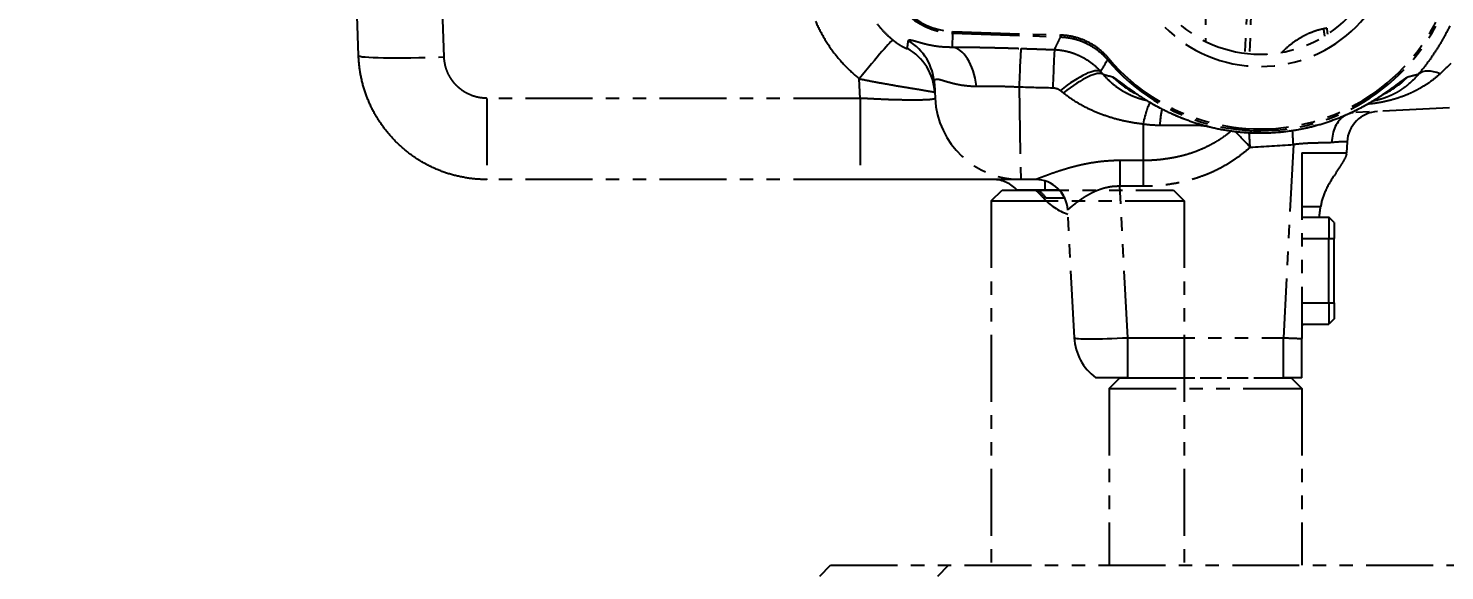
# Model space of a CAD drawing. Header units: inches. Extents: x 0 to 77285, y -118 to 40065.
# Drawn here: x 70102.1 to 70234.3, y 25421.7 to 25472.3 of the extents above; entities that cross this region are included whole.
import ezdxf

# ---------------------------------------------------------------- set-up
doc = ezdxf.new("R2010")
doc.units = ezdxf.units.IN
doc.header["$LTSCALE"] = 5
doc.header["$MEASUREMENT"] = 0
doc.linetypes.add('PHANTOM', pattern=[2.5, 1.25, -0.25, 0.25, -0.25, 0.25, -0.25])
doc.layers.add('66', color=6, linetype='PHANTOM')
doc.styles.add('SCI', font='')
doc.styles.get('SCI').set_extended_font_data('Gulim')
doc.dimstyles.new('SCH', dxfattribs={"dimtxt": 2.5, "dimasz": 2, "dimexe": 1.25, "dimexo": 0.625, "dimtad": 1, "dimdec": 8, "dimtxsty": 'SCI', "dimcen": 2.5, "dimclrd": 4, "dimclre": 4, "dimclrt": 7, "dimadec": 8, "dimazin": 2, "dimtfac": 1, "dimtdec": 8, "dimtmove": 0, "dimatfit": 3, "dimfxl": 1, "dimarcsym": 0})

# ---------------------------------------------------------------- blocks, each defined once
blk = doc.blocks.new('A$Cb1cd6385')
for p, q in [((-35, 231.5), (-35, 290.5)), ((-52.5, 274.5), (-51.5, 275.5)), ((-51.5, 275.5), (-35, 275.5)), ((-51.5, 257.5), (-51.5, 275.5)), ((-52.5, 258.5), (-52.5, 274.5)), ((-70, 263.5), (-69, 264.5)), ((-69, 264.5), (-35, 264.5)), ((-69, 246.5), (-69, 264.5)), ((-70, 247.5), (-70, 263.5)), ((-51.5, 257.5), (-52.5, 258.5)), ((-51.5, 257.5), (-35, 257.5)), ((-69, 246.5), (-70, 247.5)), ((-69, 246.5), (-35, 246.5)), ((-34, 241.5), (-35, 242.5)), ((-34, 230.5), (-35, 231.5))]:
    blk.add_line(p, q)
blk = doc.blocks.new('A$C4c8e5734')
for p, q in [((-119.07, -70.3), (-120.12, -40.37)), ((-40, -61.18), (-40, -68.98)), ((-35.88, -61.18), (-36.34, -70.09)), ((-35.59, -61.18), (-35.9, -70.13)), ((-111.08, -70.44), (-111.23, -66.09)), ((-63.63, -68.22), (-63.67, -69.51)), ((-63.63, -68.22), (-63.62, -68.05)), ((-63.63, -68.22), (-53.53, -68.57)), ((-63.62, -68.05), (-53.53, -68.4)), ((-53.53, -68.57), (-53.53, -68.4)), ((-31.09, -68.63), (-31.09, -68.63)), ((-49.16, -70.7), (-49.03, -70.59)), ((-72.23, -74.3), (-72.33, -72.47)), ((-65.32, -72.94), (-65.24, -74.3)), ((-57.41, -73.23), (-57.26, -81.88)), ((-72.23, -74.3), (-107.08, -74.3)), ((-107.08, -74.3), (-107.08, -81.88)), ((-72.23, -74.3), (-72.23, -81.88)), ((-4.74, -74.53), (-26.23, -75.65)), ((-45.84, -76.68), (-45.84, -80.11)), ((-31.8, -78.62), (-32.74, -96.64)), ((-26.79, -78.37), (-26.85, -79.38)), ((-48, -80.11), (-48, -82.51)), ((-45.84, -80.11), (-48, -80.11)), ((-45.84, -80.11), (-45.84, -82.51)), ((-31, -79.38), (-31, -96.71)), ((-31, -79.38), (-26.85, -79.38)), ((-26.85, -79.51), (-26.85, -79.38)), ((-72.23, -81.88), (-107.08, -81.88)), ((-68.6, -81.88), (-70.41, -81.88)), ((-66.86, -81.88), (-67.54, -81.88)), ((-63.68, -81.88), (-65.22, -81.88)), ((-62.26, -81.88), (-63.68, -81.88)), ((-60.99, -81.88), (-62.26, -81.88)), ((-57.67, -81.88), (-58.22, -81.88)), ((-57.26, -81.88), (-57.27, -81.88)), ((-55.86, -81.88), (-57.26, -81.88)), ((-55, -82.88), (-57.57, -82.88)), ((-55, -82.01), (-55, -82.88)), ((-53.63, -82.88), (-55, -82.88)), ((-47.26, -96.64), (-48, -82.51)), ((-45.84, -82.51), (-48, -82.51)), ((-54.88, -83.6), (-53.15, -83.6)), ((-51.41, -83.6), (-51.41, -83.6)), ((-31, -84.38), (-29.25, -84.38)), ((-52.25, -96.64), (-52.87, -84.72)), ((-31, -85.38), (-28.5, -85.38)), ((-28.5, -85.38), (-28.5, -87.38)), ((-28, -85.88), (-28.5, -85.38)), ((-28, -85.88), (-28, -87.38)), ((-31, -87.38), (-28.5, -87.38)), ((-28.5, -87.38), (-28, -87.38)), ((-28.5, -93.38), (-28.5, -87.38)), ((-28, -93.38), (-28, -87.38)), ((-31, -93.38), (-28.5, -93.38)), ((-28.5, -93.38), (-28.5, -95.38)), ((-28.5, -93.38), (-28, -93.38)), ((-28, -93.38), (-28, -94.88)), ((-28, -94.88), (-28.5, -95.38)), ((-31, -95.38), (-28.5, -95.38)), ((-47.26, -96.64), (-32.74, -96.64)), ((-47.26, -100.38), (-47.26, -96.64)), ((-32.74, -100.38), (-32.74, -96.64)), ((-31, -100.38), (-31, -96.71)), ((-47.26, -100.38), (-50.26, -100.38)), ((-47.26, -100.38), (-32.74, -100.38)), ((-31, -100.38), (-32.74, -100.38))]:
    blk.add_line(p, q)
for centre, radius, start, end in [((-63.4, -61.68), 6.54, 92, 268), ((-63.4, -61.68), 6.38, 92, 268), ((-34.9, -58.68), 18.65, 220.128, 0), ((-34.9, -58.68), 18.48, 220.128, 0), ((-34.9, -58.68), 12.65, 180, 0), ((-34.9, -58.68), 11.5, 180, 0), ((-57.26, -73.88), 8, 183, 270), ((-23.8, -78.53), 3, 93, 177), ((-59.81, -84.88), 3, 41.8103, 90), ((-55.87, -84.88), 3, 3, 90), ((-51.34, -80.33), 5, 220.4168, 252.4174), ((-47.26, -96.38), 5, 183, 233.1301)]:
    blk.add_arc(centre, radius, start, end)
for centre, major_axis, ratio, start_param, end_param in [((-28.29, -71.36), (-4.72, -1.01), 0.748947, 4.635955, 4.70188), ((-29, -67.72), (0.43, -2.97), 0.004961, 4.746941, 4.975216), ((-28.55, -67.66), (-0.32, 2.98), 0.049361, 1.600572, 1.786576), ((-72.33, -72.74), (3.15, 3.88), 0.032976, 0.052388, 1.530123), ((-70.27, -74.01), (4.99, 0.26), 0.998091, 0, 1.011219), ((-70.31, -73.2), (4.99, 0.26), 0.998011, 0, 0.979414), ((-63.85, -74.5), (0.02, 5), 0.513768, 4.986398, 6.222145), ((-57.41, -74.63), (0.18, 5), 0.010329, 0.052363, 1.287372), ((-54.27, -74.74), (0.18, 5), 0.010596, 0.052363, 1.280562), ((-111.08, -70.02), (-8, -0.28), 0.052304, 0, 1.56897), ((-49.81, -85.63), (10.41, 24.42), 0.232838, 1.0156, 1.07071), ((-53.56, -75.09), (3.8, 3.25), 0.23758, 0.053905, 1.369944), ((-53.27, -75.42), (3.74, 3.32), 0.249956, 0.054077, 1.352608), ((-42.84, -61.43), (6.61, -15.27), 0.690994, 5.129346, 5.151608), ((-42.99, -66.68), (0, -8), 0.997296, 5.490629, 5.814841), ((-26.81, -66.68), (0, -8), 0.997296, 0.468344, 0.792556), ((-17.88, -74.04), (-2.29, 1.93), 0.53878, 5.227076, 6.221021), ((-45.84, -79.51), (0.8, 4.94), 0.109171, 0.238033, 0.977021), ((-43.79, -79.68), (0, 5), 0.121496, 0.505997, 0.956394), ((-44.56, -71.42), (-7.49, 0.4), 0.71597, 1.437176, 1.645777), ((-26.08, -78.65), (0.16, -3), 0.713109, 3.538866, 4.601009), ((-26.08, -78.65), (-0.16, 3), 0.713109, 0, 0.134536), ((-35.84, -79.02), (2.03, -2.21), 0.035462, 1.60932, 2.35809), ((-35.84, -79.02), (0.18, -2.99), 0.003165, 1.623061, 2.096956), ((-31.8, -78.78), (0.18, -2.99), 0.003217, 1.623057, 2.08121), ((-280.28, 3950.33), (-4042.12, -0.01), 0.998629, 1.631305, 1.632305), ((-55.86, -84.88), (0, 3), 0.999425, 4.766491, 6.283185), ((-58.48, -86.88), (0, -5), 0.952815, 2.284961, 2.498073), ((-58.96, -86.81), (3.81, 3.24), 0.999408, 6.283185, 6.283235), ((-28, -5.84), (-5.01, -95.54), 0.052264, 0.589885, 0.60852), ((-47.86, -84.88), (-5.01, 0.16), 0.03114, 6.251876, 6.285794), ((-28, -5.84), (-5.01, -95.54), 0.052264, 0.348619, 0.35903), ((-47.26, -96.38), (-4.99, -0.26), 0.052264, 0, 1.568057), ((-32.74, -96.38), (4.99, -0.26), 0.052264, 4.715128, 5.072104)]:
    blk.add_ellipse(centre, major_axis=major_axis, ratio=ratio, start_param=start_param, end_param=end_param)
for points in [[(-76.41, -67.11), (-76.18, -67.63), (-75.92, -68.14), (-75.64, -68.63)], [(-54.1, -69.75), (-54.01, -69.56), (-53.82, -69.17), (-53.63, -68.77), (-53.53, -68.57)], [(-53.53, -68.57), (-53.29, -68.58), (-53.05, -68.6), (-52.82, -68.64)], [(-31.16, -68.67), (-31.39, -68.81), (-31.63, -68.96), (-31.86, -69.13)], [(-29, -67.82), (-29.24, -67.87), (-29.48, -67.93), (-29.72, -68.01)], [(-69.19, -68.85), (-69.13, -68.9), (-69.07, -68.95), (-69.01, -68.99)], [(-69.01, -68.99), (-68.95, -69.04), (-68.9, -69.08), (-68.84, -69.12)], [(-68.84, -69.12), (-68.78, -69.16), (-68.73, -69.2), (-68.68, -69.23)], [(-68.68, -69.23), (-68.62, -69.27), (-68.57, -69.3), (-68.52, -69.33)], [(-68.52, -69.33), (-68.47, -69.36), (-68.42, -69.39), (-68.38, -69.42)], [(-68.38, -69.42), (-68.33, -69.44), (-68.29, -69.47), (-68.25, -69.49)], [(-68.03, -69.6), (-68, -69.61), (-67.98, -69.62), (-67.95, -69.63)], [(-67.95, -69.63), (-67.93, -69.64), (-67.91, -69.64), (-67.89, -69.65)], [(-67.89, -69.65), (-67.87, -69.65), (-67.86, -69.65), (-67.85, -69.65)], [(-67.85, -69.65), (-67.84, -69.65), (-67.84, -69.65), (-67.84, -69.64)], [(-67.78, -69.16), (-67.76, -69.08), (-67.75, -69), (-67.74, -68.92)], [(-67.74, -68.92), (-67.74, -68.91), (-67.74, -68.9), (-67.73, -68.89)], [(-67.73, -68.89), (-67.73, -68.89), (-67.73, -68.88), (-67.72, -68.87)], [(-67.72, -68.87), (-67.71, -68.87), (-67.7, -68.86), (-67.7, -68.86)], [(-67.7, -68.86), (-67.69, -68.85), (-67.67, -68.85), (-67.66, -68.85)], [(-67.66, -68.85), (-67.65, -68.85), (-67.63, -68.84), (-67.61, -68.84)], [(-67.61, -68.84), (-67.6, -68.84), (-67.58, -68.85), (-67.55, -68.85)], [(-67.55, -68.85), (-67.52, -68.85), (-67.49, -68.86), (-67.46, -68.86)], [(-67.46, -68.86), (-67.42, -68.87), (-67.38, -68.88), (-67.33, -68.89)], [(-66.18, -69.21), (-66.1, -69.23), (-66.02, -69.25), (-65.93, -69.27)], [(-65.93, -69.27), (-65.85, -69.29), (-65.76, -69.31), (-65.67, -69.32)], [(-65.67, -69.32), (-65.58, -69.34), (-65.49, -69.36), (-65.39, -69.38)], [(-64.67, -69.47), (-64.53, -69.48), (-64.38, -69.5), (-64.21, -69.5)], [(-64.21, -69.5), (-64.05, -69.51), (-63.87, -69.51), (-63.67, -69.51)], [(-63.67, -69.51), (-63.4, -69.51), (-62.86, -69.51), (-62.05, -69.52), (-61.2, -69.54), (-60.34, -69.55), (-59.43, -69.58), (-58.42, -69.6), (-57.64, -69.63), (-57.23, -69.64)], [(-57.23, -69.64), (-56.88, -69.66), (-56.54, -69.67), (-56.19, -69.68)], [(-56.19, -69.68), (-55.84, -69.69), (-55.49, -69.71), (-55.14, -69.72)], [(-55.14, -69.72), (-54.8, -69.73), (-54.45, -69.74), (-54.1, -69.75)], [(-54.1, -69.75), (-53.83, -69.76), (-53.56, -69.79), (-53.29, -69.84)], [(-53.29, -69.84), (-53.03, -69.88), (-52.77, -69.95), (-52.51, -70.03)], [(-50.85, -69.31), (-50.64, -69.42), (-50.44, -69.55), (-50.24, -69.69)], [(-32.57, -69.72), (-32.67, -69.81), (-32.77, -69.9), (-32.86, -70)], [(-31.86, -69.13), (-32.1, -69.31), (-32.34, -69.5), (-32.57, -69.72)], [(-118.91, -71.88), (-119, -71.36), (-119.05, -70.83), (-119.07, -70.3)], [(-111.02, -70.96), (-111.05, -70.79), (-111.07, -70.61), (-111.08, -70.44)], [(-110.9, -71.47), (-110.95, -71.31), (-110.99, -71.14), (-111.02, -70.96)], [(-73.58, -71.33), (-73.19, -71.74), (-72.77, -72.12), (-72.33, -72.47)], [(-51.05, -70.72), (-50.82, -70.87), (-50.6, -71.03), (-50.39, -71.21)], [(-50.39, -71.21), (-50.19, -71.39), (-49.99, -71.59), (-49.81, -71.79)], [(-17.11, -71.04), (-17.43, -71.37), (-17.76, -71.69), (-18.11, -72.01)], [(-118.55, -73.41), (-118.7, -72.91), (-118.82, -72.4), (-118.91, -71.88)], [(-110.72, -71.95), (-110.79, -71.8), (-110.85, -71.64), (-110.9, -71.47)], [(-110.48, -72.4), (-110.57, -72.26), (-110.65, -72.11), (-110.72, -71.95)], [(-110.19, -72.81), (-110.29, -72.68), (-110.39, -72.54), (-110.48, -72.4)], [(-72.33, -72.47), (-72.01, -72.54), (-71.69, -72.6), (-71.38, -72.66)], [(-65.31, -72.7), (-65.3, -72.69), (-65.3, -72.67), (-65.3, -72.66)], [(-65.31, -72.74), (-65.31, -72.72), (-65.31, -72.71), (-65.31, -72.7)], [(-65.3, -72.66), (-65.29, -72.63), (-65.28, -72.61), (-65.27, -72.6)], [(-65.27, -72.6), (-65.26, -72.58), (-65.25, -72.56), (-65.23, -72.55)], [(-65.23, -72.55), (-65.23, -72.54), (-65.22, -72.54), (-65.21, -72.54)], [(-65.21, -72.54), (-65.2, -72.53), (-65.19, -72.52), (-65.18, -72.52)], [(-65.18, -72.52), (-65.16, -72.51), (-65.13, -72.5), (-65.1, -72.5)], [(-65.1, -72.5), (-65.06, -72.5), (-65.02, -72.5), (-64.98, -72.51)], [(-64.98, -72.51), (-64.93, -72.51), (-64.89, -72.52), (-64.83, -72.54)], [(-64.83, -72.54), (-64.78, -72.55), (-64.73, -72.56), (-64.67, -72.58)], [(-64.67, -72.58), (-64.62, -72.59), (-64.56, -72.61), (-64.5, -72.63)], [(-64.5, -72.63), (-64.44, -72.65), (-64.37, -72.67), (-64.31, -72.69)], [(-64.31, -72.69), (-64.24, -72.71), (-64.17, -72.73), (-64.1, -72.75)], [(-49.58, -72.06), (-49.44, -72.09), (-49.15, -72.17), (-48.84, -72.25), (-48.68, -72.29)], [(-49.58, -72.06), (-49.37, -72.3), (-49.14, -72.53), (-48.9, -72.74)], [(-48.68, -72.29), (-48.64, -72.3), (-48.59, -72.33), (-48.52, -72.37)], [(-48.52, -72.37), (-48.45, -72.42), (-48.36, -72.48), (-48.25, -72.56)], [(-48.25, -72.56), (-48.14, -72.64), (-48.01, -72.74), (-47.86, -72.85)], [(-21.93, -72.84), (-21.79, -72.73), (-21.66, -72.64), (-21.55, -72.56)], [(-21.55, -72.56), (-21.44, -72.48), (-21.35, -72.42), (-21.28, -72.37)], [(-21.28, -72.37), (-21.21, -72.33), (-21.16, -72.3), (-21.12, -72.29)], [(-20.11, -72.03), (-20.3, -72.26), (-20.49, -72.46), (-20.67, -72.64)], [(-18.9, -72.67), (-19.16, -72.86), (-19.41, -73.03), (-19.66, -73.18)], [(-18.11, -72.01), (-18.37, -72.26), (-18.64, -72.47), (-18.9, -72.67)], [(-109.84, -73.19), (-109.97, -73.07), (-110.08, -72.95), (-110.19, -72.81)], [(-108.57, -74.01), (-108.73, -73.94), (-108.88, -73.87), (-109.03, -73.79)], [(-108.09, -74.17), (-108.26, -74.12), (-108.42, -74.07), (-108.57, -74.01)], [(-66.78, -73.46), (-66.59, -73.49), (-66.42, -73.52), (-66.27, -73.55)], [(-65.54, -73.67), (-65.46, -73.69), (-65.39, -73.71), (-65.34, -73.72)], [(-65.34, -73.72), (-65.3, -73.73), (-65.27, -73.74), (-65.27, -73.75)], [(-65.32, -72.83), (-65.32, -72.8), (-65.32, -72.76), (-65.31, -72.74)], [(-65.32, -72.88), (-65.32, -72.86), (-65.32, -72.85), (-65.32, -72.83)], [(-65.32, -72.94), (-65.32, -72.92), (-65.32, -72.9), (-65.32, -72.88)], [(-64.1, -72.75), (-64.03, -72.77), (-63.95, -72.79), (-63.87, -72.81)], [(-63.87, -72.81), (-63.82, -72.83), (-63.76, -72.84), (-63.71, -72.86)], [(-63.71, -72.86), (-63.68, -72.86), (-63.65, -72.87), (-63.63, -72.88)], [(-63.63, -72.88), (-63.54, -72.9), (-63.46, -72.92), (-63.37, -72.94)], [(-63.37, -72.94), (-63.28, -72.96), (-63.18, -72.98), (-63.08, -73)], [(-63.08, -73), (-62.98, -73.02), (-62.88, -73.04), (-62.76, -73.06)], [(-62.76, -73.06), (-62.64, -73.07), (-62.51, -73.09), (-62.37, -73.11)], [(-62.37, -73.11), (-62.23, -73.12), (-62.08, -73.14), (-61.91, -73.15)], [(-61.91, -73.15), (-61.75, -73.15), (-61.57, -73.16), (-61.37, -73.16)], [(-58.75, -73.18), (-58.55, -73.19), (-58.35, -73.2), (-58.12, -73.2)], [(-58.12, -73.2), (-57.9, -73.21), (-57.66, -73.22), (-57.41, -73.23)], [(-57.41, -73.23), (-56.36, -73.26), (-55.32, -73.29), (-54.27, -73.31)], [(-54.27, -73.31), (-54.23, -73.31), (-54.18, -73.32), (-54.14, -73.32)], [(-54.14, -73.32), (-54.1, -73.33), (-54.05, -73.34), (-54.01, -73.35)], [(-54.01, -73.35), (-53.97, -73.36), (-53.93, -73.37), (-53.88, -73.38)], [(-53.66, -73.49), (-53.62, -73.51), (-53.59, -73.53), (-53.56, -73.56)], [(-48.9, -72.74), (-48.67, -72.95), (-48.42, -73.15), (-48.17, -73.32)], [(-48.17, -73.32), (-47.92, -73.49), (-47.67, -73.65), (-47.41, -73.78)], [(-47.86, -72.85), (-47.7, -72.97), (-47.53, -73.1), (-47.33, -73.25)], [(-22.25, -73.81), (-22.42, -73.9), (-22.59, -73.98), (-22.75, -74.05)], [(-22.44, -73.22), (-22.25, -73.08), (-22.08, -72.96), (-21.93, -72.84)], [(-21.74, -73.5), (-21.92, -73.62), (-22.09, -73.72), (-22.25, -73.81)], [(-20.4, -73.6), (-20.64, -73.72), (-20.88, -73.83), (-21.11, -73.93)], [(-19.66, -73.18), (-19.91, -73.34), (-20.16, -73.47), (-20.4, -73.6)], [(-107.6, -74.26), (-107.76, -74.24), (-107.93, -74.21), (-108.09, -74.17)], [(-107.08, -74.3), (-107.25, -74.3), (-107.43, -74.28), (-107.6, -74.26)], [(-71.38, -74.34), (-71.66, -74.33), (-71.95, -74.31), (-72.23, -74.3)], [(-68.95, -74.44), (-69.2, -74.44), (-69.46, -74.43), (-69.72, -74.42)], [(-68.23, -74.46), (-68.46, -74.45), (-68.7, -74.45), (-68.95, -74.44)], [(-66.47, -74.46), (-66.62, -74.46), (-66.8, -74.47), (-66.98, -74.47)], [(-66.03, -74.44), (-66.16, -74.45), (-66.31, -74.45), (-66.47, -74.46)], [(-65.29, -74.34), (-65.33, -74.36), (-65.38, -74.37), (-65.44, -74.38)], [(-65.24, -74.3), (-65.24, -74.31), (-65.26, -74.33), (-65.29, -74.34)], [(-45.76, -74.32), (-45.44, -74.52), (-45.09, -74.74), (-44.71, -74.95)], [(-44.71, -74.95), (-44.33, -75.16), (-43.92, -75.37), (-43.48, -75.58)], [(-24.81, -74.84), (-24.83, -74.84), (-24.85, -74.85), (-24.87, -74.85)], [(-24.1, -74.5), (-24.19, -74.52), (-24.28, -74.53), (-24.36, -74.55)], [(-23.67, -74.39), (-23.82, -74.43), (-23.96, -74.47), (-24.1, -74.5)], [(-49.7, -75.77), (-49.28, -75.93), (-48.84, -76.07), (-48.41, -76.19)], [(-48.41, -76.19), (-47.97, -76.31), (-47.53, -76.41), (-47.1, -76.49)], [(-47.1, -76.49), (-46.67, -76.57), (-46.25, -76.63), (-45.84, -76.68)], [(-43.48, -75.58), (-43.05, -75.79), (-42.58, -75.99), (-42.1, -76.18)], [(-42.1, -76.18), (-41.61, -76.37), (-41.1, -76.54), (-40.58, -76.7)], [(-27.36, -76.04), (-26.9, -75.85), (-26.45, -75.65), (-26.04, -75.45)], [(-26.23, -75.65), (-26.3, -75.66), (-26.38, -75.66), (-26.45, -75.66)], [(-44.29, -76.79), (-44.24, -76.79), (-44.19, -76.79), (-44.15, -76.79)], [(-44.15, -76.79), (-43.77, -76.79), (-43.39, -76.79), (-43.02, -76.79)], [(-43.02, -76.79), (-42.84, -76.79), (-42.66, -76.79), (-42.48, -76.79)], [(-42.48, -76.79), (-42.25, -76.79), (-42.03, -76.79), (-41.8, -76.79)], [(-41.8, -76.79), (-41.49, -76.79), (-41.19, -76.79), (-40.89, -76.79)], [(-40.89, -76.79), (-40.8, -76.79), (-40.71, -76.79), (-40.62, -76.79)], [(-40.62, -76.79), (-40.45, -76.82), (-40.28, -76.84), (-40.11, -76.86)], [(-40.62, -76.79), (-40.54, -76.8), (-40.47, -76.81), (-40.39, -76.81)], [(-40.39, -76.81), (-40.33, -76.82), (-40.26, -76.82), (-40.19, -76.82)], [(-40.11, -76.86), (-40.07, -76.87), (-40.04, -76.87), (-40, -76.88)], [(-38, -77.67), (-38.19, -77.81), (-38.37, -77.94), (-38.56, -78.07)], [(-37.62, -77.36), (-37.75, -77.47), (-37.88, -77.57), (-38, -77.67)], [(-35.84, -78.87), (-36.07, -79.08), (-36.54, -79.47), (-37.19, -79.96), (-37.94, -80.44), (-38.76, -80.9), (-39.61, -81.3), (-40.45, -81.62), (-41.29, -81.89), (-42.23, -82.13), (-43.34, -82.34), (-44.59, -82.48), (-45.42, -82.51), (-45.84, -82.51)], [(-39.18, -78.45), (-39.4, -78.58), (-39.62, -78.7), (-39.86, -78.81)], [(-38.56, -78.07), (-38.76, -78.2), (-38.96, -78.33), (-39.18, -78.45)], [(-31.13, -78.55), (-31.36, -78.57), (-31.58, -78.59), (-31.8, -78.62)], [(-30.48, -78.5), (-30.69, -78.51), (-30.91, -78.53), (-31.13, -78.55)], [(-28.22, -78.43), (-28.37, -78.44), (-28.53, -78.45), (-28.71, -78.45)], [(-26.83, -78.36), (-26.86, -78.35), (-26.9, -78.35), (-26.95, -78.35)], [(-26.79, -78.37), (-26.79, -78.36), (-26.81, -78.36), (-26.83, -78.36)], [(-112.93, -80.35), (-113.37, -80.11), (-113.8, -79.83), (-114.21, -79.53)], [(-111.56, -81.01), (-112.03, -80.82), (-112.49, -80.6), (-112.93, -80.35)], [(-50.31, -80.28), (-50.49, -80.31), (-50.66, -80.33), (-50.84, -80.36)], [(-49.77, -80.21), (-49.95, -80.23), (-50.13, -80.25), (-50.31, -80.28)], [(-49.21, -80.16), (-49.4, -80.17), (-49.58, -80.19), (-49.77, -80.21)], [(-48.62, -80.12), (-48.82, -80.13), (-49.01, -80.14), (-49.21, -80.16)], [(-48, -80.11), (-48.21, -80.11), (-48.42, -80.11), (-48.62, -80.12)], [(-44.77, -80.07), (-45.13, -80.1), (-45.48, -80.11), (-45.84, -80.11)], [(-41.98, -79.61), (-42.23, -79.68), (-42.49, -79.74), (-42.78, -79.8)], [(-41.26, -79.39), (-41.49, -79.47), (-41.73, -79.54), (-41.98, -79.61)], [(-70.41, -81.88), (-71.01, -81.88), (-71.62, -81.88), (-72.23, -81.88)], [(-67.54, -81.88), (-67.89, -81.88), (-68.25, -81.88), (-68.6, -81.88)], [(-65.22, -81.88), (-65.75, -81.88), (-66.3, -81.88), (-66.86, -81.88)], [(-57.27, -81.88), (-57.31, -81.88), (-57.45, -81.88), (-57.67, -81.88)], [(-55.78, -81.85), (-55.83, -81.87), (-55.85, -81.88), (-55.86, -81.88)], [(-55.6, -81.79), (-55.68, -81.82), (-55.74, -81.84), (-55.78, -81.85)], [(-55.31, -81.68), (-55.42, -81.72), (-55.52, -81.76), (-55.6, -81.79)], [(-54.91, -81.53), (-55.06, -81.58), (-55.19, -81.63), (-55.31, -81.68)], [(-54.41, -81.34), (-54.59, -81.41), (-54.76, -81.47), (-54.91, -81.53)], [(-53.87, -81.16), (-54.05, -81.22), (-54.23, -81.28), (-54.41, -81.34)], [(-53.32, -80.98), (-53.5, -81.04), (-53.69, -81.09), (-53.87, -81.16)], [(-52.79, -80.82), (-52.96, -80.87), (-53.14, -80.92), (-53.32, -80.98)], [(-52.3, -80.69), (-52.46, -80.73), (-52.62, -80.77), (-52.79, -80.82)], [(-55.15, -83.57), (-55.37, -83.32), (-55.61, -83.08), (-55.87, -82.88)], [(-50.68, -83.17), (-50.77, -83.22), (-50.88, -83.28), (-50.98, -83.34)], [(-49.77, -82.78), (-49.88, -82.82), (-49.98, -82.86), (-50.08, -82.9)], [(-49.44, -82.68), (-49.55, -82.71), (-49.66, -82.75), (-49.77, -82.78)], [(-48.39, -82.52), (-48.51, -82.52), (-48.63, -82.53), (-48.75, -82.55)], [(-48, -82.51), (-48.13, -82.51), (-48.26, -82.51), (-48.39, -82.52)], [(-55.13, -83.58), (-55.14, -83.57), (-55.15, -83.57), (-55.15, -83.57)], [(-55.09, -83.59), (-55.11, -83.58), (-55.12, -83.58), (-55.13, -83.58)], [(-54.88, -83.6), (-54.91, -83.6), (-54.94, -83.6), (-54.97, -83.6)], [(-52.53, -84.42), (-52.6, -84.48), (-52.66, -84.53), (-52.71, -84.57)], [(-52.28, -84.23), (-52.38, -84.3), (-52.46, -84.37), (-52.53, -84.42)], [(-51.98, -83.99), (-52.09, -84.07), (-52.19, -84.15), (-52.28, -84.23)], [(-51.64, -83.75), (-51.76, -83.83), (-51.87, -83.91), (-51.98, -83.99)], [(-51.31, -83.53), (-51.42, -83.6), (-51.53, -83.68), (-51.64, -83.75)], [(-50.98, -83.34), (-51.09, -83.4), (-51.2, -83.46), (-51.31, -83.53)]]:
    blk.add_open_spline(points, degree=3)
for points, knots in [([(-70.66, -67.36), (-70.44, -67.63), (-70.21, -67.9), (-69.97, -68.15), (-69.72, -68.4), (-69.46, -68.63), (-69.19, -68.85)], [0.8571429, 0.8571429, 0.8571429, 0.8571429, 0.9285714, 0.9285714, 0.9285714, 1, 1, 1, 1]), ([(-75.64, -68.63), (-75.35, -69.12), (-75.03, -69.59), (-74.69, -70.04), (-74.35, -70.49), (-73.97, -70.93), (-73.58, -71.33)], [0.7857143, 0.7857143, 0.7857143, 0.7857143, 0.8571429, 0.8571429, 0.8571429, 0.9285714, 0.9285714, 0.9285714, 0.9285714]), ([(-49.03, -70.59), (-49.31, -70.26), (-49.62, -69.96), (-50.3, -69.43), (-50.66, -69.21), (-51.43, -68.83), (-51.84, -68.68), (-52.67, -68.48), (-53.1, -68.42), (-53.53, -68.4)], [0.0000022, 0.0000022, 0.0000022, 0.0000022, 0.1286475, 0.1286475, 0.2572265, 0.2572265, 0.3858111, 0.3858111, 0.5144416, 0.5144416, 0.5144416, 0.5144416]), ([(-52.82, -68.64), (-52.59, -68.67), (-52.36, -68.72), (-52.14, -68.78), (-51.92, -68.84), (-51.69, -68.92), (-51.48, -69.01), (-51.26, -69.1), (-51.05, -69.2), (-50.85, -69.31)], [0.1428571, 0.1428571, 0.1428571, 0.1428571, 0.2857143, 0.2857143, 0.2857143, 0.4285714, 0.4285714, 0.4285714, 0.5714286, 0.5714286, 0.5714286, 0.5714286]), ([(-29.72, -68.01), (-29.96, -68.09), (-30.2, -68.19), (-30.44, -68.29), (-30.68, -68.4), (-30.92, -68.53), (-31.16, -68.67)], [0.1111111, 0.1111111, 0.1111111, 0.1111111, 0.2222222, 0.2222222, 0.2222222, 0.3333333, 0.3333333, 0.3333333, 0.3333333]), ([(-17.2, -67.52), (-17.38, -67.91), (-17.58, -68.29), (-17.8, -68.67), (-18.01, -69.05), (-18.24, -69.43), (-18.48, -69.81)], [0.4285714, 0.4285714, 0.4285714, 0.4285714, 0.5714286, 0.5714286, 0.5714286, 0.7142857, 0.7142857, 0.7142857, 0.7142857]), ([(-68.25, -69.49), (-68.2, -69.51), (-68.17, -69.53), (-68.13, -69.55), (-68.09, -69.57), (-68.06, -69.58), (-68.03, -69.6)], [0.5, 0.5, 0.5, 0.5, 0.5833333, 0.5833333, 0.5833333, 0.6666667, 0.6666667, 0.6666667, 0.6666667]), ([(-67.84, -69.64), (-67.83, -69.57), (-67.82, -69.49), (-67.81, -69.41), (-67.8, -69.33), (-67.79, -69.25), (-67.78, -69.16)], [0, 0, 0, 0, 0.3333333, 0.3333333, 0.3333333, 0.6666667, 0.6666667, 0.6666667, 0.6666667]), ([(-67.33, -68.89), (-67.28, -68.9), (-67.23, -68.92), (-67.18, -68.93), (-67.12, -68.95), (-67.07, -68.96), (-67.01, -68.98)], [0.38095238, 0.38095238, 0.38095238, 0.38095238, 0.42857143, 0.42857143, 0.42857143, 0.47619048, 0.47619048, 0.47619048, 0.47619048]), ([(-67.01, -68.98), (-66.95, -69), (-66.89, -69.02), (-66.82, -69.03), (-66.76, -69.05), (-66.7, -69.07), (-66.63, -69.09)], [0.47619048, 0.47619048, 0.47619048, 0.47619048, 0.52380952, 0.52380952, 0.52380952, 0.57142857, 0.57142857, 0.57142857, 0.57142857]), ([(-66.63, -69.09), (-66.56, -69.11), (-66.49, -69.13), (-66.41, -69.15), (-66.34, -69.17), (-66.26, -69.19), (-66.18, -69.21)], [0.57142857, 0.57142857, 0.57142857, 0.57142857, 0.61904762, 0.61904762, 0.61904762, 0.66666667, 0.66666667, 0.66666667, 0.66666667]), ([(-65.39, -69.38), (-65.29, -69.39), (-65.18, -69.41), (-65.06, -69.43), (-64.94, -69.44), (-64.81, -69.46), (-64.67, -69.47)], [0.80952381, 0.80952381, 0.80952381, 0.80952381, 0.85714286, 0.85714286, 0.85714286, 0.9047619, 0.9047619, 0.9047619, 0.9047619]), ([(-52.51, -70.03), (-52.25, -70.11), (-52, -70.21), (-51.76, -70.32), (-51.51, -70.44), (-51.28, -70.57), (-51.05, -70.72)], [0.3333333, 0.3333333, 0.3333333, 0.3333333, 0.5, 0.5, 0.5, 0.6666667, 0.6666667, 0.6666667, 0.6666667]), ([(-50.24, -69.69), (-50.04, -69.84), (-49.85, -69.99), (-49.67, -70.16), (-49.49, -70.33), (-49.32, -70.51), (-49.16, -70.7)], [0.7142857, 0.7142857, 0.7142857, 0.7142857, 0.8571429, 0.8571429, 0.8571429, 1, 1, 1, 1]), ([(-18.48, -69.81), (-18.72, -70.19), (-18.98, -70.57), (-19.25, -70.94), (-19.52, -71.31), (-19.81, -71.67), (-20.11, -72.03)], [0.7142857, 0.7142857, 0.7142857, 0.7142857, 0.8571429, 0.8571429, 0.8571429, 1, 1, 1, 1]), ([(-71.38, -72.66), (-71.07, -72.72), (-70.78, -72.78), (-70.49, -72.83), (-70.2, -72.88), (-69.91, -72.93), (-69.63, -72.98), (-69.35, -73.03), (-69.08, -73.08), (-68.82, -73.13), (-68.55, -73.17), (-68.3, -73.21), (-68.06, -73.25)], [0.0833333, 0.0833333, 0.0833333, 0.0833333, 0.1666667, 0.1666667, 0.1666667, 0.25, 0.25, 0.25, 0.3333333, 0.3333333, 0.3333333, 0.4166667, 0.4166667, 0.4166667, 0.4166667]), ([(-20.67, -72.64), (-20.86, -72.82), (-21.04, -72.98), (-21.22, -73.12), (-21.39, -73.26), (-21.57, -73.39), (-21.74, -73.5)], [0.0833333, 0.0833333, 0.0833333, 0.0833333, 0.1666667, 0.1666667, 0.1666667, 0.25, 0.25, 0.25, 0.25]), ([(-21.12, -72.29), (-21.01, -72.26), (-20.77, -72.2), (-20.43, -72.11), (-20.21, -72.06), (-20.11, -72.03)], [0, 0, 0, 0, 0.3333333, 0.6666667, 1, 1, 1, 1]), ([(-116.4, -77.43), (-116.72, -77.04), (-117.02, -76.62), (-117.28, -76.19), (-117.55, -75.76), (-117.79, -75.32), (-118, -74.85), (-118.21, -74.39), (-118.4, -73.91), (-118.55, -73.41)], [0.5833333, 0.5833333, 0.5833333, 0.5833333, 0.6666667, 0.6666667, 0.6666667, 0.75, 0.75, 0.75, 0.8333333, 0.8333333, 0.8333333, 0.8333333]), ([(-109.03, -73.79), (-109.18, -73.71), (-109.32, -73.61), (-109.46, -73.51), (-109.59, -73.41), (-109.72, -73.3), (-109.84, -73.19)], [0.3333333, 0.3333333, 0.3333333, 0.3333333, 0.4166667, 0.4166667, 0.4166667, 0.5, 0.5, 0.5, 0.5]), ([(-68.06, -73.25), (-67.82, -73.29), (-67.59, -73.33), (-67.38, -73.36), (-67.16, -73.4), (-66.96, -73.43), (-66.78, -73.46)], [0.4166667, 0.4166667, 0.4166667, 0.4166667, 0.5, 0.5, 0.5, 0.5833333, 0.5833333, 0.5833333, 0.5833333]), ([(-66.27, -73.55), (-66.11, -73.57), (-65.98, -73.6), (-65.86, -73.62), (-65.73, -73.64), (-65.63, -73.66), (-65.54, -73.67)], [0.6666667, 0.6666667, 0.6666667, 0.6666667, 0.75, 0.75, 0.75, 0.8333333, 0.8333333, 0.8333333, 0.8333333]), ([(-61.37, -73.16), (-61.2, -73.15), (-61.04, -73.15), (-60.87, -73.15), (-60.7, -73.15), (-60.54, -73.15), (-60.37, -73.15), (-60.2, -73.15), (-60.02, -73.15), (-59.85, -73.16)], [0, 0, 0, 0, 0.1428571, 0.1428571, 0.1428571, 0.2857143, 0.2857143, 0.2857143, 0.4285714, 0.4285714, 0.4285714, 0.4285714]), ([(-59.85, -73.16), (-59.67, -73.16), (-59.49, -73.16), (-59.31, -73.17), (-59.13, -73.17), (-58.95, -73.18), (-58.75, -73.18)], [0.4285714, 0.4285714, 0.4285714, 0.4285714, 0.5714286, 0.5714286, 0.5714286, 0.7142857, 0.7142857, 0.7142857, 0.7142857]), ([(-53.88, -73.38), (-53.84, -73.39), (-53.8, -73.41), (-53.77, -73.43), (-53.73, -73.45), (-53.69, -73.47), (-53.66, -73.49)], [0.5, 0.5, 0.5, 0.5, 0.6666667, 0.6666667, 0.6666667, 0.8333333, 0.8333333, 0.8333333, 0.8333333]), ([(-53.56, -73.56), (-53.53, -73.58), (-53.47, -73.63), (-53.37, -73.71), (-53.3, -73.77), (-53.27, -73.79)], [0.0000003, 0.0000003, 0.0000003, 0.0000003, 0.3333333, 0.6666667, 1, 1, 1, 1]), ([(-53.27, -73.79), (-52.92, -74.07), (-52.55, -74.33), (-52.16, -74.58), (-51.77, -74.82), (-51.36, -75.04), (-50.95, -75.24), (-50.54, -75.44), (-50.13, -75.61), (-49.7, -75.77)], [0, 0, 0, 0, 0.1666667, 0.1666667, 0.1666667, 0.3333333, 0.3333333, 0.3333333, 0.5, 0.5, 0.5, 0.5]), ([(-47.41, -73.78), (-47.15, -73.92), (-46.89, -74.04), (-46.62, -74.15), (-46.35, -74.25), (-46.09, -74.34), (-45.82, -74.41), (-45.74, -74.43), (-45.65, -74.45), (-45.56, -74.47)], [0.5, 0.5, 0.5, 0.5, 0.6666667, 0.6666667, 0.6666667, 0.8333333, 0.8333333, 0.8333333, 0.8883641, 0.8883641, 0.8883641, 0.8883641]), ([(-47.33, -73.25), (-47.12, -73.4), (-46.89, -73.56), (-46.63, -73.74), (-46.37, -73.93), (-46.08, -74.12), (-45.76, -74.32)], [0.14814815, 0.14814815, 0.14814815, 0.14814815, 0.18518519, 0.18518519, 0.18518519, 0.22222222, 0.22222222, 0.22222222, 0.22222222]), ([(-22.93, -73.63), (-22.93, -73.63), (-22.95, -73.64), (-23.03, -73.7), (-23.12, -73.76), (-23.37, -73.93), (-23.57, -74.05), (-24.09, -74.39), (-24.46, -74.62), (-25.45, -75.18), (-26.11, -75.52), (-27.76, -76.25), (-28.81, -76.62), (-31.2, -77.24), (-32.59, -77.46), (-35.49, -77.59), (-37.03, -77.49), (-39.99, -76.94), (-41.44, -76.49), (-43.29, -75.7), (-43.85, -75.43), (-44.8, -74.93), (-45.21, -74.69), (-45.87, -74.29), (-46.13, -74.12), (-46.51, -73.87), (-46.65, -73.78), (-46.81, -73.68), (-46.85, -73.65), (-46.87, -73.63), (-46.87, -73.63), (-46.87, -73.63)], [0.532605, 0.532605, 0.532605, 0.532605, 0.592133, 0.592133, 0.680598, 0.680598, 0.80645, 0.80645, 0.98773, 0.98773, 1.247559, 1.247559, 1.59541, 1.59541, 2.012881, 2.012881, 2.467231, 2.467231, 2.928081, 2.928081, 3.138764, 3.138764, 3.323032, 3.323032, 3.472009, 3.472009, 3.581961, 3.581961, 3.656768, 3.656768, 3.676414, 3.676414, 3.676414, 3.676414]), ([(-23.91, -74.24), (-23.61, -74.05), (-23.34, -73.86), (-23.1, -73.69), (-22.85, -73.52), (-22.64, -73.37), (-22.44, -73.22)], [0.77777778, 0.77777778, 0.77777778, 0.77777778, 0.81481481, 0.81481481, 0.81481481, 0.85185185, 0.85185185, 0.85185185, 0.85185185]), ([(-21.11, -73.93), (-21.35, -74.03), (-21.58, -74.11), (-21.8, -74.19), (-22.02, -74.27), (-22.24, -74.34), (-22.46, -74.4)], [0.3333333, 0.3333333, 0.3333333, 0.3333333, 0.4166667, 0.4166667, 0.4166667, 0.5, 0.5, 0.5, 0.5]), ([(-69.72, -74.42), (-69.98, -74.41), (-70.26, -74.4), (-70.53, -74.38), (-70.81, -74.37), (-71.09, -74.36), (-71.38, -74.34)], [0.7692308, 0.7692308, 0.7692308, 0.7692308, 0.8461538, 0.8461538, 0.8461538, 0.9230769, 0.9230769, 0.9230769, 0.9230769]), ([(-66.98, -74.47), (-67.17, -74.47), (-67.36, -74.47), (-67.57, -74.47), (-67.78, -74.47), (-68, -74.46), (-68.23, -74.46)], [0.4615385, 0.4615385, 0.4615385, 0.4615385, 0.5384615, 0.5384615, 0.5384615, 0.6153846, 0.6153846, 0.6153846, 0.6153846]), ([(-65.44, -74.38), (-65.51, -74.4), (-65.59, -74.41), (-65.69, -74.42), (-65.79, -74.43), (-65.9, -74.43), (-66.03, -74.44)], [0.1538462, 0.1538462, 0.1538462, 0.1538462, 0.2307692, 0.2307692, 0.2307692, 0.3076923, 0.3076923, 0.3076923, 0.3076923]), ([(-26.04, -75.45), (-25.63, -75.24), (-25.24, -75.04), (-24.89, -74.83), (-24.53, -74.63), (-24.2, -74.43), (-23.91, -74.24)], [0.7037037, 0.7037037, 0.7037037, 0.7037037, 0.74074074, 0.74074074, 0.74074074, 0.77777778, 0.77777778, 0.77777778, 0.77777778]), ([(-23.68, -74.69), (-23.87, -74.72), (-24.06, -74.75), (-24.24, -74.78), (-24.43, -74.8), (-24.62, -74.82), (-24.81, -74.84)], [0.6666667, 0.6666667, 0.6666667, 0.6666667, 0.75, 0.75, 0.75, 0.8333333, 0.8333333, 0.8333333, 0.8333333]), ([(-22.46, -74.4), (-22.67, -74.46), (-22.88, -74.52), (-23.09, -74.56), (-23.29, -74.61), (-23.49, -74.65), (-23.68, -74.69)], [0.5, 0.5, 0.5, 0.5, 0.5833333, 0.5833333, 0.5833333, 0.6666667, 0.6666667, 0.6666667, 0.6666667]), ([(-22.75, -74.05), (-22.91, -74.12), (-23.07, -74.19), (-23.22, -74.24), (-23.38, -74.3), (-23.53, -74.35), (-23.67, -74.39)], [0.4166667, 0.4166667, 0.4166667, 0.4166667, 0.5, 0.5, 0.5, 0.5833333, 0.5833333, 0.5833333, 0.5833333]), ([(-32.07, -77.33), (-31.51, -77.25), (-30.95, -77.14), (-30.41, -77.02), (-29.87, -76.89), (-29.34, -76.74), (-28.83, -76.58), (-28.32, -76.42), (-27.83, -76.23), (-27.36, -76.04)], [0.5555556, 0.5555556, 0.5555556, 0.5555556, 0.5925926, 0.5925926, 0.5925926, 0.6296296, 0.6296296, 0.6296296, 0.6666667, 0.6666667, 0.6666667, 0.6666667]), ([(-114.21, -79.53), (-114.62, -79.23), (-115.01, -78.9), (-115.37, -78.55), (-115.74, -78.2), (-116.08, -77.83), (-116.4, -77.43)], [0.4166667, 0.4166667, 0.4166667, 0.4166667, 0.5, 0.5, 0.5, 0.5833333, 0.5833333, 0.5833333, 0.5833333]), ([(-40.58, -76.7), (-40.06, -76.86), (-39.51, -77), (-38.96, -77.11), (-38.41, -77.23), (-37.84, -77.32), (-37.27, -77.39), (-36.7, -77.46), (-36.12, -77.51), (-35.54, -77.52)], [0.3703704, 0.3703704, 0.3703704, 0.3703704, 0.4074074, 0.4074074, 0.4074074, 0.4444444, 0.4444444, 0.4444444, 0.4814815, 0.4814815, 0.4814815, 0.4814815]), ([(-35.54, -77.52), (-34.95, -77.54), (-34.37, -77.54), (-33.79, -77.5), (-33.22, -77.47), (-32.64, -77.41), (-32.07, -77.33)], [0.48148148, 0.48148148, 0.48148148, 0.48148148, 0.51851852, 0.51851852, 0.51851852, 0.55555556, 0.55555556, 0.55555556, 0.55555556]), ([(-39.86, -78.81), (-40.09, -78.93), (-40.33, -79.03), (-40.56, -79.13), (-40.79, -79.22), (-41.03, -79.31), (-41.26, -79.39)], [0.3636364, 0.3636364, 0.3636364, 0.3636364, 0.4545455, 0.4545455, 0.4545455, 0.5454545, 0.5454545, 0.5454545, 0.5454545]), ([(-28.71, -78.45), (-28.88, -78.46), (-29.07, -78.46), (-29.26, -78.46), (-29.45, -78.47), (-29.64, -78.47), (-29.85, -78.48), (-30.05, -78.48), (-30.26, -78.49), (-30.48, -78.5)], [0.1666667, 0.1666667, 0.1666667, 0.1666667, 0.3333333, 0.3333333, 0.3333333, 0.5, 0.5, 0.5, 0.6666667, 0.6666667, 0.6666667, 0.6666667]), ([(-27.42, -78.37), (-27.53, -78.37), (-27.65, -78.38), (-27.78, -78.39), (-27.91, -78.4), (-28.06, -78.41), (-28.22, -78.43)], [0.6666667, 0.6666667, 0.6666667, 0.6666667, 0.8333333, 0.8333333, 0.8333333, 1, 1, 1, 1]), ([(-26.95, -78.35), (-27.01, -78.35), (-27.07, -78.35), (-27.15, -78.35), (-27.23, -78.36), (-27.32, -78.36), (-27.42, -78.37)], [0.3333333, 0.3333333, 0.3333333, 0.3333333, 0.5, 0.5, 0.5, 0.6666667, 0.6666667, 0.6666667, 0.6666667]), ([(-50.84, -80.36), (-51.01, -80.4), (-51.18, -80.43), (-51.35, -80.46), (-51.51, -80.5), (-51.67, -80.53), (-51.83, -80.57), (-51.99, -80.61), (-52.14, -80.64), (-52.3, -80.69)], [0.2941176, 0.2941176, 0.2941176, 0.2941176, 0.3529412, 0.3529412, 0.3529412, 0.4117647, 0.4117647, 0.4117647, 0.4705882, 0.4705882, 0.4705882, 0.4705882]), ([(-42.78, -79.8), (-43.07, -79.86), (-43.39, -79.92), (-43.73, -79.96), (-44.06, -80.01), (-44.42, -80.05), (-44.77, -80.07)], [0.7272727, 0.7272727, 0.7272727, 0.7272727, 0.8181818, 0.8181818, 0.8181818, 0.9090909, 0.9090909, 0.9090909, 0.9090909]), ([(-26.85, -79.51), (-26.85, -79.52), (-26.85, -79.52), (-26.87, -79.66), (-26.98, -79.89), (-27.24, -80.32), (-27.37, -80.54), (-27.68, -81.01), (-27.85, -81.27), (-28.27, -81.94), (-28.57, -82.43), (-29.03, -83.41), (-29.19, -83.89), (-29.25, -84.38)], [-3.7095899, -3.7095899, -3.7095899, -3.7095899, -3.702627, -3.702627, -3.5479958, -3.5479958, -3.44487, -3.44487, -3.3417442, -3.3417442, -3.1697339, -3.1697339, -3.0239665, -3.0239665, -3.0239665, -3.0239665]), ([(-107.08, -81.88), (-107.6, -81.88), (-108.12, -81.84), (-108.63, -81.78), (-109.13, -81.71), (-109.63, -81.61), (-110.12, -81.49), (-110.61, -81.36), (-111.09, -81.2), (-111.56, -81.01)], [0, 0, 0, 0, 0.0833333, 0.0833333, 0.0833333, 0.1666667, 0.1666667, 0.1666667, 0.25, 0.25, 0.25, 0.25]), ([(-58.22, -81.88), (-58.79, -81.88), (-59.62, -81.88), (-60.76, -81.88), (-60.88, -81.88), (-60.99, -81.88)], [0, 0, 0, 0, 0.4852563, 0.4852563, 0.5392342, 0.5392342, 0.5392342, 0.5392342]), ([(-50.08, -82.9), (-50.19, -82.94), (-50.29, -82.98), (-50.38, -83.03), (-50.48, -83.07), (-50.58, -83.12), (-50.68, -83.17)], [0.3529412, 0.3529412, 0.3529412, 0.3529412, 0.4117647, 0.4117647, 0.4117647, 0.4705882, 0.4705882, 0.4705882, 0.4705882]), ([(-48.75, -82.55), (-48.87, -82.56), (-48.99, -82.58), (-49.1, -82.61), (-49.22, -82.63), (-49.33, -82.65), (-49.44, -82.68)], [0.1176471, 0.1176471, 0.1176471, 0.1176471, 0.1764706, 0.1764706, 0.1764706, 0.2352941, 0.2352941, 0.2352941, 0.2352941]), ([(-54.97, -83.6), (-54.99, -83.6), (-55.01, -83.6), (-55.04, -83.59), (-55.06, -83.59), (-55.07, -83.59), (-55.09, -83.59)], [0.2, 0.2, 0.2, 0.2, 0.4, 0.4, 0.4, 0.6, 0.6, 0.6, 0.6]), ([(-52.71, -84.57), (-52.76, -84.62), (-52.79, -84.65), (-52.82, -84.67), (-52.85, -84.69), (-52.86, -84.71), (-52.87, -84.71)], [0.8823529, 0.8823529, 0.8823529, 0.8823529, 0.9411765, 0.9411765, 0.9411765, 1, 1, 1, 1])]:
    blk.add_open_spline(points, degree=3, knots=knots)
blk = doc.blocks.new('A$Cf772756f')
at = {"layer": '66'}
blk.add_blockref('A$C4c8e5734', (124, 152.88), dxfattribs=at)
at = {"layer": '66', "rotation": 270}
blk.add_blockref('A$Cb1cd6385', (-182.5, 0), dxfattribs=at)
blk = doc.blocks.new('*D740')
at = {"color": 4, "lineweight": -2, "transparency": 16777216}
for p, q in [((69985.49, 25381.36), (69985.49, 25591.46)), ((70270.49, 25381.36), (70270.49, 25591.46)), ((69995.49, 25585.21), (70260.49, 25585.21))]:
    blk.add_line(p, q, dxfattribs=at)
at = {"color": 4, "transparency": 16777216}
for points in [[(69995.49, 25586.88), (69995.49, 25583.54), (69985.49, 25585.21)], [(70260.49, 25586.88), (70260.49, 25583.54), (70270.49, 25585.21)]]:
    blk.add_solid(points, dxfattribs=at)
at = {"layer": 'Defpoints', "color": 0, "transparency": 16777216}
for p in [(70270.49, 25585.21), (69985.49, 25378.23, 0), (70270.49, 25378.23, 0)]:
    blk.add_point(p, dxfattribs=at)
at = {"color": 7, "transparency": 16777216, "insert": (70127.99, 25594.74), "char_height": 12.5, "attachment_point": 5, "style": 'SCI'}
blk.add_mtext('285', dxfattribs=at)
blk = doc.blocks.new('*D741')
at = {"color": 4, "lineweight": -2, "transparency": 16777216}
for p, q in [((69945.49, 25410.36), (69945.49, 25621.38)), ((70310.49, 25410.36), (70310.49, 25621.38)), ((69955.49, 25615.13), (70300.49, 25615.13))]:
    blk.add_line(p, q, dxfattribs=at)
at = {"color": 4, "transparency": 16777216}
for points in [[(69955.49, 25616.8), (69955.49, 25613.47), (69945.49, 25615.13)], [(70300.49, 25616.8), (70300.49, 25613.47), (70310.49, 25615.13)]]:
    blk.add_solid(points, dxfattribs=at)
at = {"layer": 'Defpoints', "color": 0, "transparency": 16777216}
for p in [(70310.49, 25615.13), (69945.49, 25407.23, 0), (70310.49, 25407.23, 0)]:
    blk.add_point(p, dxfattribs=at)
at = {"color": 7, "transparency": 16777216, "insert": (70127.99, 25624.67), "char_height": 12.5, "attachment_point": 5, "style": 'SCI'}
blk.add_mtext('365', dxfattribs=at)
blk = doc.blocks.new('*D742')
at = {"color": 4, "lineweight": -2, "transparency": 16777216}
for p, q in [((69937.99, 25395.36), (69937.99, 25694.69)), ((70317.99, 25395.36), (70317.99, 25694.69)), ((69947.99, 25688.44), (70307.99, 25688.44))]:
    blk.add_line(p, q, dxfattribs=at)
at = {"color": 4, "transparency": 16777216}
for points in [[(69947.99, 25690.11), (69947.99, 25686.77), (69937.99, 25688.44)], [(70307.99, 25690.11), (70307.99, 25686.77), (70317.99, 25688.44)]]:
    blk.add_solid(points, dxfattribs=at)
at = {"layer": 'Defpoints', "color": 0, "transparency": 16777216}
for p in [(70317.99, 25688.44), (69937.99, 25392.23, 0), (70317.99, 25392.23, 0)]:
    blk.add_point(p, dxfattribs=at)
at = {"color": 7, "transparency": 16777216, "insert": (70127.99, 25697.97), "char_height": 12.5, "attachment_point": 5, "style": 'SCI'}
blk.add_mtext('380', dxfattribs=at)
blk = doc.blocks.new('*D1823')
at = {"color": 4, "lineweight": -2, "transparency": 16777216}
for p, q in [((69944.49, 25392.11), (69944.49, 25658.62)), ((70311.49, 25392.11), (70311.49, 25658.62)), ((69954.49, 25652.37), (70301.49, 25652.37))]:
    blk.add_line(p, q, dxfattribs=at)
at = {"color": 4, "transparency": 16777216}
for points in [[(69954.49, 25654.04), (69954.49, 25650.7), (69944.49, 25652.37)], [(70301.49, 25654.04), (70301.49, 25650.7), (70311.49, 25652.37)]]:
    blk.add_solid(points, dxfattribs=at)
at = {"layer": 'Defpoints', "color": 0, "transparency": 16777216}
for p in [(70311.49, 25652.37), (69944.49, 25388.98, 0), (70311.49, 25388.98, 0)]:
    blk.add_point(p, dxfattribs=at)
at = {"color": 7, "transparency": 16777216, "insert": (70127.99, 25661.91), "char_height": 12.5, "attachment_point": 5, "style": 'SCI'}
blk.add_mtext('367', dxfattribs=at)

msp = doc.modelspace()

# ---------------------------------------------------------------- block references
at = {"layer": '66'}
msp.add_blockref('A$Cf772756f', (70127.99460165, 25387.23021317, 0), dxfattribs=at)

# ---------------------------------------------------------------- dimensions: what is measured, and where the dimension line sits
for base, p1, p2, picture, middle in [((70317.9946016469, 25688.4392711657), (69937.9946016469, 25392.2302131725, -0.0000000047), (70317.9946016469, 25392.2302131725, -0.0000000047), '*D742', (70127.9946016469, 25697.9723936691)), ((70311.4946016469, 25652.3691486604), (69944.4946016469, 25388.9802131725, -0.0000000047), (70311.4946016469, 25388.9802131725, -0.0000000047), '*D1823', (70127.9946016469, 25661.9105934008)), ((70310.4946016468, 25615.1318823401), (69945.4946016468, 25407.2302131725, -0.0000000047), (70310.4946016468, 25407.2302131725, -0.0000000047), '*D741', (70127.9946016468, 25624.6650048434)), ((70270.4946016468, 25585.2098650904), (69985.4946016469, 25378.2302131725, -0.0000000047), (70270.4946016468, 25378.2302131725, -0.0000000047), '*D740', (70127.9946016469, 25594.7429875938))]:
    dim = msp.add_linear_dim(base=base, p1=p1, p2=p2, dimstyle='SCH', override={"dimscale": 5, "dimcen": 1})
    dim.commit()
    dim.dimension.update_dxf_attribs({"geometry": picture, "text_midpoint": middle})

doc.saveas('drawing.dxf')
